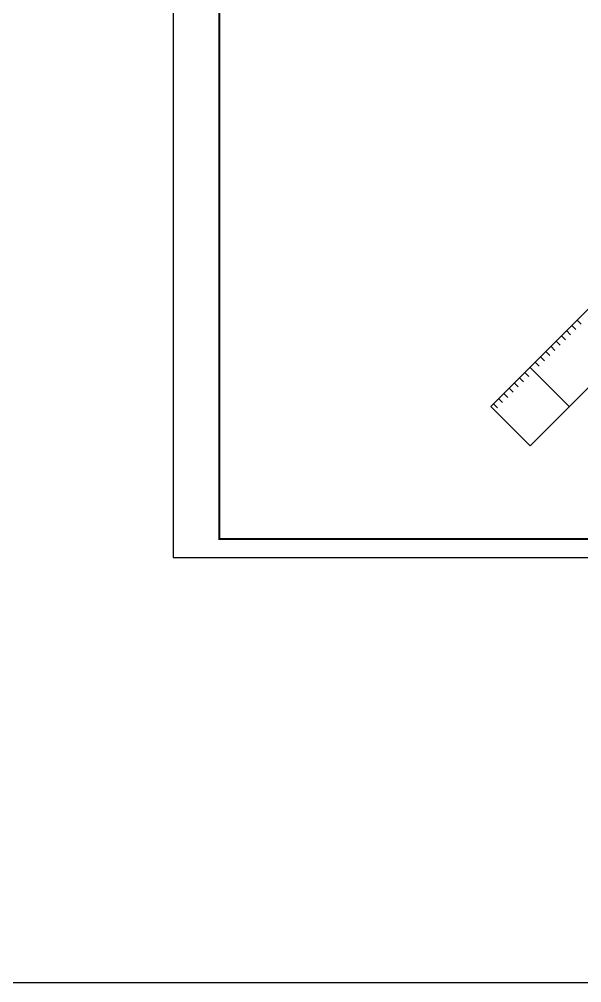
# Model space of a CAD drawing. Header units: millimetres. Extents: x 38046 to 69892, y 8139 to 15731.
# Drawn here: x 43493 to 43798, y 14658 to 15179 of the extents above; entities that cross this region are included whole.
import ezdxf

# ---------------------------------------------------------------- set-up
doc = ezdxf.new("R2010")
doc.units = ezdxf.units.MM
doc.header["$LTSCALE"] = 1000
doc.header["$MEASUREMENT"] = 0
doc.layers.get('0').update_dxf_attribs({"color": 3})
for name, color, linetype in [('PUB_TITLE', 4, 'Continuous'), ('图层1', 1, 'Continuous'), ('图层3', 253, 'Continuous')]:
    doc.layers.add(name, color=color, linetype=linetype)

msp = doc.modelspace()

# ---------------------------------------------------------------- linework, layer by layer
msp.add_line((43769.58, 14990.38), (43790.79, 14969.17))
at = {"layer": 'PUB_TITLE'}
msp.add_lwpolyline([(43576.51, 14887.56), (44417.51, 14887.56), (44417.51, 15481.56), (43576.51, 15481.56)], close=True, dxfattribs=at)
at = {"layer": 'PUB_TITLE', "const_width": 1}
msp.add_lwpolyline([(43601.51, 14897.56), (44407.51, 14897.56), (44407.51, 15471.56), (43601.51, 15471.56)], close=True, dxfattribs=at)
at = {"layer": '图层1'}
msp.add_lwpolyline([(43967.57, 15188.37), (43748.36, 15407.58), (43769.58, 15428.79), (44009.99, 15188.37), (43769.58, 14947.96), (43748.36, 14969.17), (43967.57, 15188.37)], dxfattribs=at)
at = {"layer": '图层3'}
for p, q in [((43795.03, 15015.84), (43797.15, 15013.72)), ((43789.38, 15010.18), (43791.5, 15008.06)), ((43792.2, 15013.01), (43794.33, 15010.89)), ((43783.72, 15004.52), (43785.84, 15002.4)), ((43786.55, 15007.35), (43788.67, 15005.23)), ((43778.06, 14998.87), (43780.18, 14996.75)), ((43780.89, 15001.7), (43783.01, 14999.58)), ((43775.23, 14996.04), (43777.35, 14993.92)), ((43772.4, 14993.21), (43774.53, 14991.09)), ((43763.92, 14984.73), (43766.04, 14982.6)), ((43766.75, 14987.55), (43768.87, 14985.43)), ((43758.26, 14979.07), (43760.38, 14976.95)), ((43761.09, 14981.9), (43763.21, 14979.78)), ((43752.61, 14973.41), (43754.73, 14971.29)), ((43755.43, 14976.24), (43757.56, 14974.12)), ((43749.78, 14970.58), (43751.9, 14968.46))]:
    msp.add_line(p, q, dxfattribs=at)
at = {"layer": '图层3', "color": 1}
msp.add_lwpolyline([(39698.92, 15730.65), (45165.72, 15730.65), (45165.72, 14657.51), (39698.92, 14657.51)], close=True, dxfattribs=at)

doc.saveas('drawing.dxf')
